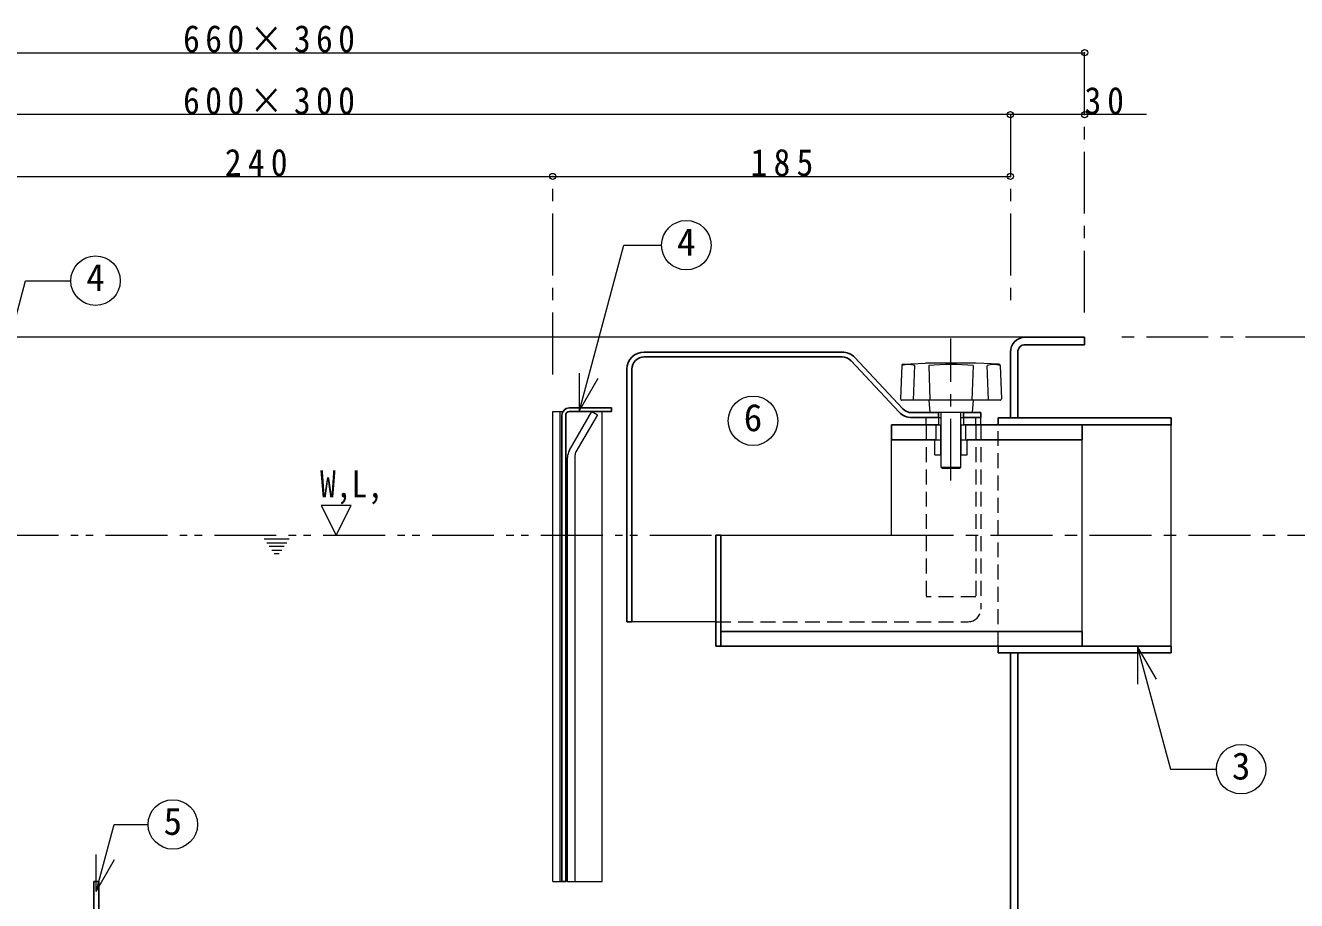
# Model space of a CAD drawing. Units: millimetres at full size, sheet at 1:5. Extents: x -1062 to 963, y -702 to 703.
# Drawn here: x -228 to 286, y -520 to -166 of the extents above; entities that cross this region are included whole.
import ezdxf
from ezdxf.enums import TextEntityAlignment as Align

# ---------------------------------------------------------------- set-up
doc = ezdxf.new("R2010")
doc.units = ezdxf.units.MM
doc.header["$LTSCALE"] = 5
doc.header["$PDMODE"] = 32
doc.header["$PDSIZE"] = 2.5
for name, pattern in [('CHAIN1', [8, 5, -1, 1, -1]), ('DASHED1', [1.8, 1.2, -0.6]), ('DOUBLE_CHAIN1', [8.8, 5, -1, 0.6, -0.6, 0.6, -1])]:
    doc.linetypes.add(name, pattern=pattern)
doc.layers.add('0-A', color=4, linetype='Continuous', lineweight=9)
doc.styles.add('ＭＳ ゴシック', font='')
doc.styles.get('ＭＳ ゴシック').set_extended_font_data('MS Gothic')

msp = doc.modelspace()

# ---------------------------------------------------------------- linework, layer by layer
at = {"layer": '0-A'}
for p, q in [((-459.898, -177.491), (200.102, -177.491)), ((170.102, -202.491), (-429.898, -202.491)), ((225.102, -202.491), (170.102, -202.491)), ((-254.898, -227.491), (-14.898, -227.491)), ((-14.898, -227.491), (170.102, -227.491)), ((176.102, -292.491), (-426.898, -292.491)), ((-11.898, -322.491), (-10.746, -322.491)), ((5.102, -512.491), (5.102, -322.491)), ((142.102, -327.941), (142.002, -327.941)), ((150.202, -327.941), (150.102, -327.941)), ((122.102, -372.491), (122.102, -333.941)), ((53.102, -372.491), (122.102, -372.491)), ((-11.898, -512.491), (-11.148, -512.491)), ((-8.898, -512.491), (-9.648, -512.491)), ((-5.898, -512.491), (5.102, -512.491))]:
    msp.add_line(p, q, dxfattribs=at)
at = {"layer": '0-A', "linetype": 'CHAIN1'}
for p, q in [((200.102, -282.491), (200.102, -177.491)), ((170.102, -202.491), (170.102, -282.491)), ((-14.898, -307.491), (-14.898, -227.491)), ((410.102, -292.491), (210.102, -292.491)), ((146.102, -350.441), (146.102, -292.941)), ((122.102, -372.491), (360.102, -372.491))]:
    msp.add_line(p, q, dxfattribs=at)
at = {"layer": '0-A', "color": 7, "lineweight": 18}
for p, q in [((-4.065, -322.043), (13.829, -255.262)), ((13.829, -255.262), (29.117, -255.262)), ((126.71, -303.394), (135.861, -302.952)), ((155.861, -302.941), (136.343, -302.941)), ((165.494, -303.394), (156.343, -302.952)), ((-4.065, -322.043), (-4.065, -307.043)), ((126.234, -303.875), (125.751, -317.423)), ((130.979, -317.941), (131.479, -303.941)), ((137.113, -303.941), (137.613, -317.941)), ((155.091, -303.941), (154.591, -317.941)), ((161.225, -317.941), (160.725, -303.941)), ((165.969, -303.875), (166.453, -317.423)), ((-4.065, -322.043), (3.435, -309.053)), ((165.953, -317.941), (126.25, -317.941)), ((137.102, -317.941), (137.602, -322.941)), ((155.102, -317.941), (154.602, -322.941)), ((-14.898, -322.491), (-11.898, -322.491)), ((-14.898, -512.491), (-14.898, -322.491)), ((-11.898, -512.491), (-11.898, -322.491)), ((-8.094, -338.098), (0.917, -322.491)), ((0.917, -322.491), (3.167, -323.79)), ((151.102, -322.941), (141.102, -322.941)), ((142.102, -344.941), (142.102, -322.941)), ((150.102, -344.941), (150.102, -322.941)), ((3.167, -323.79), (-5.496, -338.795)), ((136.102, -327.941), (136.102, -324.941)), ((140.102, -333.941), (140.102, -327.941)), ((141.102, -324.941), (142.102, -324.941)), ((141.102, -324.941), (141.102, -327.941)), ((141.102, -327.941), (142.002, -327.941)), ((142.002, -339.941), (142.002, -327.941)), ((150.102, -324.941), (151.102, -324.941)), ((150.202, -327.941), (151.102, -327.941)), ((150.202, -339.941), (150.202, -327.941)), ((151.102, -324.941), (151.102, -327.941)), ((152.102, -333.941), (152.102, -327.941)), ((156.102, -327.941), (156.102, -324.941)), ((158.102, -327.941), (158.102, -324.941)), ((235.102, -417.391), (235.102, -327.941)), ((139.602, -339.941), (139.602, -333.941)), ((152.102, -333.941), (152.602, -333.941)), ((152.602, -339.941), (152.602, -333.941)), ((199.102, -411.391), (199.102, -333.941)), ((-8.898, -512.491), (-8.898, -341.098)), ((-5.898, -340.295), (-5.898, -512.491)), ((139.602, -339.941), (142.002, -339.941)), ((150.202, -339.941), (152.602, -339.941)), ((142.102, -344.941), (150.102, -344.941)), ((142.102, -344.941), (142.602, -345.441)), ((142.602, -345.441), (149.602, -345.441)), ((149.602, -345.441), (150.102, -344.941)), ((51.102, -407.441), (17.102, -407.441)), ((221.556, -417.725), (221.556, -432.725)), ((221.556, -417.725), (229.056, -430.715)), ((-199.47, -516.506), (-199.47, -501.506)), ((-199.47, -516.506), (-191.97, -503.516)), ((-14.898, -512.491), (-11.898, -512.491)), ((-8.898, -512.491), (-5.898, -512.491))]:
    msp.add_line(p, q, dxfattribs=at)
at = {"layer": '0-A', "color": 5, "lineweight": 25}
for p, q in [((200.102, -292.491), (176.102, -292.491)), ((200.102, -292.491), (200.102, -295.491)), ((176.102, -295.491), (200.102, -295.491)), ((102.072, -298.441), (22.102, -298.441)), ((102.072, -300.441), (22.102, -300.441)), ((105.717, -302.019), (125.163, -322.732)), ((126.621, -321.363), (107.176, -300.65)), ((170.102, -298.491), (170.102, -324.991)), ((173.102, -324.991), (173.102, -298.491)), ((15.102, -407.441), (15.102, -305.441)), ((17.102, -305.441), (17.102, -407.441)), ((-8.208, -322.491), (8.852, -322.491)), ((8.852, -320.991), (-8.148, -320.991)), ((8.852, -322.491), (8.852, -320.991)), ((130.266, -322.941), (141.102, -322.941)), ((141.102, -324.941), (141.102, -322.941)), ((151.102, -322.941), (158.102, -322.941)), ((151.102, -324.941), (151.102, -322.941)), ((158.102, -324.941), (158.102, -322.941)), ((-11.148, -512.491), (-11.148, -323.991)), ((-9.648, -323.991), (-9.648, -512.491)), ((122.102, -333.941), (122.102, -327.941)), ((141.102, -327.941), (122.102, -327.941)), ((130.266, -324.941), (141.102, -324.941)), ((151.102, -324.941), (158.102, -324.941)), ((165.102, -324.991), (235.102, -324.991)), ((165.102, -327.941), (165.102, -324.991)), ((199.102, -327.941), (199.102, -333.941)), ((140.102, -333.941), (122.102, -333.941)), ((152.602, -333.941), (199.102, -333.941)), ((53.102, -372.491), (51.102, -372.491)), ((51.102, -417.391), (51.102, -372.491)), ((53.102, -417.391), (53.102, -372.666)), ((17.102, -407.441), (15.102, -407.441)), ((53.102, -411.391), (199.102, -411.391)), ((199.102, -417.391), (199.102, -411.391)), ((51.102, -417.391), (235.102, -417.391)), ((165.102, -419.991), (165.102, -417.391)), ((165.102, -419.991), (235.102, -419.991)), ((170.102, -419.991), (170.102, -542.491)), ((173.102, -545.491), (173.102, -419.991)), ((235.102, -419.991), (235.102, -417.391)), ((-200.398, -538.491), (-200.398, -512.491)), ((-200.398, -512.491), (-198.398, -512.491)), ((-198.398, -512.491), (-198.398, -538.491)), ((-9.648, -512.491), (-11.148, -512.491))]:
    msp.add_line(p, q, dxfattribs=at)
at = {"layer": '0-A', "linetype": 'DASHED1'}
for p, q in [((136.102, -327.941), (136.102, -397.441)), ((156.102, -327.941), (156.102, -397.441)), ((158.102, -327.941), (158.102, -402.441)), ((140.102, -333.941), (142.102, -333.941)), ((150.102, -333.941), (152.102, -333.941)), ((142.102, -339.941), (142.002, -339.941)), ((150.202, -339.941), (150.102, -339.941)), ((156.079, -397.441), (136.079, -397.441)), ((51.102, -407.441), (153.079, -407.441))]:
    msp.add_line(p, q, dxfattribs=at)
at = {"layer": '0-A', "color": 7, "linetype": 'DASHED1', "lineweight": 18}
msp.add_line((165.102, -417.391), (165.102, -327.941), dxfattribs=at)
at = {"layer": '0-A', "linetype": 'DOUBLE_CHAIN1'}
for p, q in [((-415.648, -372.491), (51.102, -372.491)), ((-121.358, -374.035), (-131.475, -374.035)), ((-130.463, -375.535), (-122.369, -375.535)), ((-123.381, -377.035), (-129.452, -377.035)), ((-128.44, -378.535), (-124.393, -378.535)), ((-125.405, -380.035), (-127.428, -380.035))]:
    msp.add_line(p, q, dxfattribs=at)
at = {"layer": '0-A', "color": 7, "lineweight": 18}
for points in [[(-241.906, -321.679), (-227.958, -269.623), (-209.687, -269.623)], [(221.556, -417.725), (234.773, -467.051), (253.383, -467.051)], [(-199.47, -516.506), (-192.208, -489.403), (-178.438, -489.403)]]:
    msp.add_lwpolyline(points, dxfattribs=at)
at = {"layer": '0-A', "color": 5, "lineweight": 25}
msp.add_lwpolyline([(151.102, -327.941), (235.102, -327.941), (235.102, -324.991)], dxfattribs=at)
at = {"layer": '0-A'}
msp.add_lwpolyline([(-102.416, -372.535), (-96.416, -360.535), (-108.416, -360.535)], close=True, dxfattribs=at)
at = {"layer": '0-A', "color": 7, "lineweight": 18}
for centre in [(39.117, -255.262), (-199.687, -269.623), (66.082, -326.239), (263.383, -467.051), (-168.438, -489.403)]:
    msp.add_circle(centre, 10, dxfattribs=at)
at = {"layer": '0-A', "color": 5, "lineweight": 25}
for centre, radius, start, end in [((176.102, -298.491), 6, 90, 180), ((176.102, -298.491), 3, 90, 180), ((22.102, -305.441), 7, 90, 180), ((22.102, -305.441), 5, 90, 180), ((102.072, -305.441), 7, 43.19126, 90), ((102.072, -305.441), 5, 43.19126, 90), ((-8.148, -323.991), 3, 92.27697, 180), ((-8.148, -323.991), 1.5, 92.27697, 180), ((130.266, -317.941), 7, 223.19126, 270), ((130.266, -317.941), 5, 223.19126, 270)]:
    msp.add_arc(centre, radius, start, end, dxfattribs=at)
at = {"layer": '0-A', "color": 7, "lineweight": 18}
for centre, radius, start, end in [((136.343, -312.941), 10, 90, 92.76051), ((155.861, -312.941), 10, 87.23949, 90), ((128.855, -310.572), 7.132, 68.41749, 111.58251), ((126.734, -303.893), 0.5, 92.76051, 177.95459), ((146.102, -384.496), 81.055, 83.6327, 96.3673), ((163.348, -310.572), 7.132, 68.41749, 111.58251), ((165.47, -303.893), 0.5, 2.04541, 87.23949), ((126.25, -317.441), 0.5, 177.95459, 270), ((165.953, -317.441), 0.5, 270, 2.04541), ((-8.148, -323.991), 3, 90, 92.27697), ((-2.898, -341.098), 6, 150, 180), ((-2.898, -340.295), 3, 150, 180)]:
    msp.add_arc(centre, radius, start, end, dxfattribs=at)
at = {"layer": '0-A', "linetype": 'DASHED1'}
msp.add_arc((153.102, -402.441), 5, 270, 0, dxfattribs=at)
at = {"layer": '0-A'}
for p in [(200.102, -177.491), (170.102, -202.491), (200.102, -202.491), (-14.898, -227.491), (170.102, -227.491)]:
    msp.add_point(p, dxfattribs=at)

# ---------------------------------------------------------------- texts
at = {"layer": '0-A', "color": 7, "style": 'ＭＳ ゴシック'}
for s, p in [('4', (35.367, -262.762)), ('4', (-203.437, -277.123)), ('6', (62.332, -333.739)), ('3', (259.633, -474.551)), ('5', (-172.188, -496.903))]:
    msp.add_text(s, height=11, dxfattribs=at).set_placement(p, align=Align.BOTTOM_LEFT)
at = {"layer": '0-A', "color": 7, "style": 'ＭＳ ゴシック', "width": 0.85}
msp.add_text('W,L,', height=11, dxfattribs=at).set_placement((-108.916, -360.535), align=Align.BOTTOM_LEFT)
at = {"layer": '0-A', "color": 7, "char_height": 11, "attachment_point": 7, "style": 'ＭＳ ゴシック'}
for s, insert in [('\\T1.33;\\W0.9;660×360', (-164.273, -177.491)), ('\\T1.33;\\W0.9;600×300', (-164.273, -202.491)), ('\\T1.36;\\W0.9;30', (200.102, -202.491)), ('\\T1.38;\\W0.9;240', (-147.398, -227.491)), ('\\T1.38;\\W0.9;185', (65.102, -227.491))]:
    msp.add_mtext(s, dxfattribs=dict(at, insert=insert))

doc.saveas('drawing.dxf')
